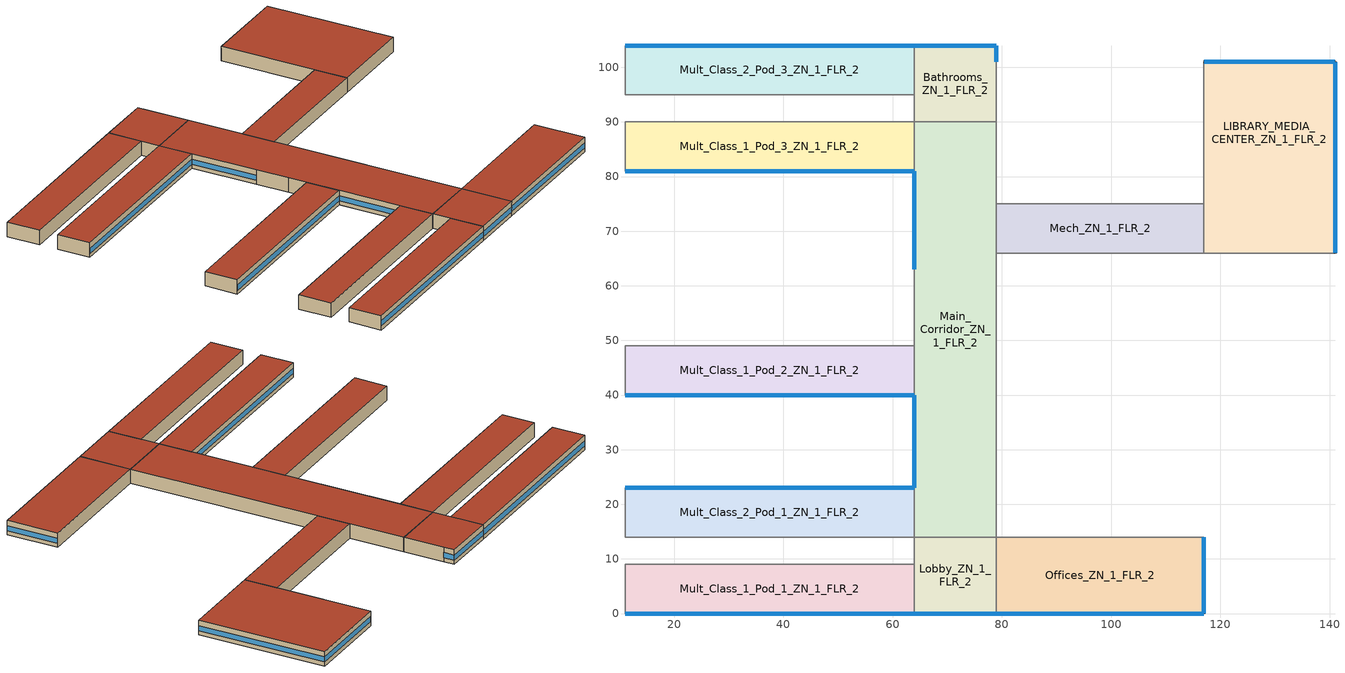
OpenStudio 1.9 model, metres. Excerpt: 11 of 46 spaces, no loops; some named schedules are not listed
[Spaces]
Bathrooms_ZN_1_FLR_2
 floor to Bathrooms_ZN_1_FLR_1: 79,104 79,90 64,90 64,104 z4
 wall outside: 79,101 79,104 64,104 z4:8
 wall to Auditorium_ZN_1_FLR_1: 79,90 79,101 z4:8
 wall to Mult_Class_2_Pod_3_ZN_1_FLR_2: 64,104 64,95 z4:8
 wall to Corridor_Pod_3_ZN_1_FLR_2: 64,95 64,90 z4:8
 wall to Main_Corridor_ZN_1_FLR_2: 64,90 79,90 z4:8
 window: 78.95,104 64.05,104 z5.1:6.51; 79,101.05 79,103.95 z5.1:6.55
 roof outside: 79,90 79,104 64,104 64,90 z8
Offices_ZN_1_FLR_2
 floor to Offices_ZN_1_FLR_1: 117,14 117,0 79,0 79,14 z4
 wall outside: 79,0 117,0 117,14 z4:8
 wall to Lobby_ZN_1_FLR_2: 79,14 79,0 z4:8
 wall to Gym_ZN_1_FLR_1: 117,14 79,14 z4:8
 window: 79.05,0 116.95,0 z5.1:6.5; 117,0.05 117,13.95 z5.1:6.51
 roof outside: 117,0 117,14 79,14 79,0 z8
Mech_ZN_1_FLR_2
 floor to Mech_ZN_1_FLR_1: 117,75 117,66 79,66 79,75 z4
 wall to Gym_ZN_1_FLR_1: 79,66 117,66 z4:8
 wall to Main_Corridor_ZN_1_FLR_2: 79,75 79,66 z4:8
 wall to Auditorium_ZN_1_FLR_1: 117,75 79,75 z4:8
 wall to LIBRARY_MEDIA_CENTER_ZN_1_FLR_2: 117,66 117,75 z4:8
 roof outside: 117,66 117,75 79,75 79,66 z8
LIBRARY_MEDIA_CENTER_ZN_1_FLR_2
 floor to Kitchen_ZN_1_FLR_1: 141,75 141,66 117,66 117,75 z4
 floor to Cafeteria_ZN_1_FLR_1: 141,101 141,75 117,75 117,101 z4
 wall outside: 141,66 141,101 117,101 z4:8
 wall to Auditorium_ZN_1_FLR_1: 117,101 117,75 z4:8
 wall to Aux_Gym_ZN_1_FLR_1: 117,66 141,66 z4:8
 window: 141,66.05 141,100.95 z5.1:6.5; 140.95,101 117.05,101 z5.1:6.51
 roof outside: 141,66 141,101 117,101 117,66 z8
Main_Corridor_ZN_1_FLR_2
 floor to Main_Corridor_ZN_1_FLR_1: 79,90 79,14 64,14 64,90 z4
 wall outside: 64,81 64,63 / 64,40 64,23 z4:8
 wall to Gym_ZN_1_FLR_1: 79,14 79,66 z4:8
 wall to Mult_Class_1_Pod_2_ZN_1_FLR_2: 64,49 64,40 z4:8
 wall to Auditorium_ZN_1_FLR_1: 79,75 79,90 z4:8
 wall to Corridor_Pod_2_ZN_1_FLR_2: 64,54 64,49 z4:8
 wall to Mult_Class_2_Pod_1_ZN_1_FLR_2: 64,23 64,14 z4:8
 wall to Mult_Class_2_Pod_2_ZN_1_FLR_2: 64,63 64,54 z4:8
 wall to Mult_Class_1_Pod_3_ZN_1_FLR_2: 64,90 64,81 z4:8
 wall to Lobby_ZN_1_FLR_2: 64,14 79,14 z4:8
 window: 64,39.95 64,23.05 / 64,80.95 64,63.05 z5.1:6.51
 roof outside: 79,14 79,90 64,90 64,14 z8
Mult_Class_2_Pod_1_ZN_1_FLR_2
 floor to Mult_Class_2_Pod_1_ZN_1_FLR_1: 64,23 64,14 11,14 11,23 z4
 wall outside: 64,23 11,23 z4:8
 wall to Corridor_Pod_1_ZN_1_FLR_2: 11,14 64,14 z4:8
 wall to Corner_Class_2_Pod_1_ZN_1_FLR_2: 11,23 11,14 z4:8
 window: 63.95,23 11.05,23 z5.1:6.5
 roof outside: 64,14 64,23 11,23 11,14 z8
Mult_Class_1_Pod_1_ZN_1_FLR_2
 floor to Mult_Class_1_Pod_1_ZN_1_FLR_1: 64,9 64,0 11,0 11,9 z4
 wall outside: 11,0 64,0 z4:8
 wall to Lobby_ZN_1_FLR_2: 64,0 64,9 z4:8
 wall to Corridor_Pod_1_ZN_1_FLR_2: 64,9 11,9 z4:8
 wall to Corner_Class_1_Pod_1_ZN_1_FLR_2: 11,9 11,0 z4:8
 window: 11.05,0 63.95,0 z5.1:6.5
 roof outside: 64,0 64,9 11,9 11,0 z8
Mult_Class_1_Pod_2_ZN_1_FLR_2
 floor to Mult_Class_1_Pod_2_ZN_1_FLR_1: 64,49 64,40 11,40 11,49 z4
 wall outside: 11,40 64,40 z4:8
 wall to Corner_Class_1_Pod_2_ZN_1_FLR_2: 11,49 11,40 z4:8
 wall to Corridor_Pod_2_ZN_1_FLR_2: 64,49 11,49 z4:8
 window: 11.05,40 63.95,40 z5.1:6.5
 roof outside: 64,40 64,49 11,49 11,40 z8
Mult_Class_1_Pod_3_ZN_1_FLR_2
 floor to Mult_Class_1_Pod_3_ZN_1_FLR_1: 64,90 64,81 11,81 11,90 z4
 wall outside: 11,81 64,81 z4:8
 wall to Corridor_Pod_3_ZN_1_FLR_2: 64,90 11,90 z4:8
 wall to Corner_Class_1_Pod_3_ZN_1_FLR_2: 11,90 11,81 z4:8
 window: 11.05,81 63.95,81 z5.1:6.5
 roof outside: 64,81 64,90 11,90 11,81 z8
Mult_Class_2_Pod_3_ZN_1_FLR_2
 floor to Mult_Class_2_Pod_3_ZN_1_FLR_1: 64,104 64,95 11,95 11,104 z4
 wall outside: 64,104 11,104 z4:8
 wall to Corner_Class_2_Pod_3_ZN_1_FLR_2: 11,104 11,95 z4:8
 wall to Corridor_Pod_3_ZN_1_FLR_2: 11,95 64,95 z4:8
 window: 63.95,104 11.05,104 z5.1:6.5
 roof outside: 64,95 64,104 11,104 11,95 z8
Lobby_ZN_1_FLR_2
 floor to Lobby_ZN_1_FLR_1: 79,14 79,0 64,0 64,14 z4
 wall outside: 64,0 79,0 z4:8
 wall to Corridor_Pod_1_ZN_1_FLR_2: 64,14 64,9 z4:8
 window: 64.05,0 78.95,0 z5.1:6.51
 roof outside: 79,0 79,14 64,14 64,0 z8
[Site]
Chicago Ohare Intl Ap_IL_USA: Latitude {deg}=41.98; Longitude {deg}=-87.92; Time Zone {hr}=-6; Elevation {m}=201; Terrain=City
[Building]
90.1-2010-SecondarySchool-ASHRAE 169-2006-5A created: 2015-10-15 15:46:00 -0600: North Axis {deg}=0; Default Construction Set=90.1-2010 - SecSchl - ASHRAE 169-2006-5A
[ClimateZones]
Climate Zone Institution Name 1=ASHRAE; Climate Zone Document Name 1=ANSI/ASHRAE Standard 169; Climate Zone Document Year 1=2006; Climate Zone Institution Name 2=CEC; Climate Zone Document Name 2=California Climate Zone Descriptions; Climate Zone Document Year 2=1995
[Site:GroundTemperature:BuildingSurface]
20.54, 20.52, 20.55, 20.63, 20.72, 23.01, 23.37, 23.43, 23.44, 21.14, 20.8, 20.64
[Site:WaterMainsTemperature]
Calculation Method=Correlation; Annual Average Outdoor Air Temperature {C}=9.925; Maximum Difference In Monthly Average Outdoor Air Temperatures {deltaC}=28.7
[SizingPeriod:DesignDay] Barometric Pressure {Pa}=98934; Sky Clearness=0; Rain Indicator=0; Snow Indicator=0; Day of Month=21; Daylight Saving Time Indicator=0; Humidity Indicating Type=Wetbulb; Dry-Bulb Temperature Range Modifier Type=DefaultMultipliers
Name | Maximum Dry-Bulb Temperature {C} | Daily Dry-Bulb Temperature Range {deltaC} | Humidity Indicating Conditions at Maximum Dry-Bulb {BasedOnField A3} | Wind Speed {m/s} | Wind Direction {deg} | Month | Day Type | Solar Model Indicator | ASHRAE Taub | ASHRAE Taud
Chicago Ohare Intl Ap Ann Clg .4% Condns DB=>MWB | 33.3 | 10.5 | 23.7 | 5.2 | 230 | 7 | SummerDesignDay | ASHRAETau | 0.455 | 2.05
Chicago Ohare Intl Ap Ann Htg 99.6% Condns DB | -20 | 0 | -20 | 4.9 | 270 | 1 | WinterDesignDay | ASHRAEClearSky
[Material:NoMass] Thermal Absorptance=0.9; Solar Absorptance=0.7
Name | Roughness | Thermal Resistance {m2-K/W} | Visible Absorptance
CP02 CARPET PAD | VeryRough | 0.21648 | 0.8
Typical Insulation R-10.94 | Smooth | 1.92744 | 0.7
Typical Carpet Pad | Smooth | 0.21648 | 0.8
Typical Insulation R-13.45 | Smooth | 2.368 | 0.7
Typical Insulation R-19.72 | Smooth | 3.4722 | 0.7
Typical Insulation R-0.58 | Smooth | 0.101875 | 0.7
Typical Insulation R-1.15 | Smooth | 0.202527 | 0.7
[Material]
Name | Roughness | Thickness {m} | Conductivity {W/m-K} | Density {kg/m3} | Specific Heat {J/kg-K} | Thermal Absorptance | Solar Absorptance | Visible Absorptance
100mm Normalweight concrete floor | MediumSmooth | 0.1016 | 2.31 | 2322 | 832
G01 13mm gypsum board | Smooth | 0.0127 | 0.16 | 800 | 1090 | 0.9 | 0.7 | 0.5
4 in. Normalweight Concrete Floor | MediumRough | 0.1016 | 2.31 | 2322 | 832 | 0.9 | 0.7 | 0.7
25mm Stucco | Smooth | 0.0254 | 0.72 | 1856 | 840 | 0.9 | 0.7 | 0.7
5/8 in. Gypsum Board | MediumSmooth | 0.0159 | 0.16 | 800 | 1090 | 0.9 | 0.7 | 0.7
Roof Membrane | VeryRough | 0.0095 | 0.16 | 1121.29 | 1460 | 0.9 | 0.77 | 0.7
Metal Roof Surface; F08 Metal surface | Smooth | 0.0008 | 45.28 | 7824 | 500 | 0.9 | 0.7 | 0.7
6 in. Normalweight Concrete Floor | MediumRough | 0.1524 | 2.31 | 2322 | 832 | 0.9 | 0.7 | 0.7
8 in. Concrete Block Basement Wall | MediumRough | 0.2032 | 1.326 | 1842 | 912 | 0.9 | 0.7 | 0.7
G05 25mm wood | MediumSmooth | 0.0254 | 0.15 | 608 | 1630 | 0.9 | 0.5 | 0.5
Std Wood 6inch | MediumSmooth | 0.15 | 0.12 | 540 | 1210 | 0.9 | 0.7 | 0.7
[Construction]
Typical Insulated Exterior Mass Floor R-13.51: Typical Insulation R-10.94, 4 in. Normalweight Concrete Floor, Typical Carpet Pad
Typical Insulated Steel Framed Exterior Wall R-15.63: 25mm Stucco, 5/8 in. Gypsum Board, Typical Insulation R-13.45, 5/8 in. Gypsum Board
Typical IEAD Roof R-20.83: Roof Membrane, Typical Insulation R-19.72, Metal Roof Surface
Typical Interior Floor: 100mm Normalweight concrete floor, CP02 CARPET PAD
Typical Interior Wall: G01 13mm gypsum board, G01 13mm gypsum board
Typical Interior Ceiling: CP02 CARPET PAD, 100mm Normalweight concrete floor
Typical Insulated Carpeted 6in Slab Floor: 6 in. Normalweight Concrete Floor, Typical Carpet Pad
Typical Insulated Basement Mass Wall: 8 in. Concrete Block Basement Wall
U 0.48 SHGC 0.40 Dbl Ref-D Clr 6mm/13mm: REF D CLEAR 6MM, AIR 13MM, CLEAR 6MM
Typical Insulated Metal Door R-1.43: F08 Metal surface, Typical Insulation R-0.58
Typical Overhead Door R-2.0: Typical Insulation R-1.15
U 1.17 SHGC 0.49 Sgl Ref-D Clr 6mm: REF D CLEAR 6MM
Typical Interior Window: Clear 3mm
Typical Interior Door; Typical Interior Partition: G05 25mm wood
InteriorFurnishings: Std Wood 6inch
[DefaultConstructionSet]
90.1-2010 - SecSchl - ASHRAE 169-2006-5A: Default Exterior Surface Constructions=Default Surface Constructions 1; Default Interior Surface Constructions=Default Surface Constructions 2; Default Ground Contact Surface Constructions=Default Surface Constructions 3; Default Exterior SubSurface Constructions=Default Sub Surface Constructions 1; Default Interior SubSurface Constructions=Default Sub Surface Constructions 2; Interior Partition Construction=Typical Interior Partition
[DefaultSurfaceConstructions]
Name | Floor Construction | Wall Construction | Roof Ceiling Construction
Default Surface Constructions 1 | Typical Insulated Exterior Mass Floor R-13.51 | Typical Insulated Steel Framed Exterior Wall R-15.63 | Typical IEAD Roof R-20.83
Default Surface Constructions 2 | Typical Interior Floor | Typical Interior Wall | Typical Interior Ceiling
Default Surface Constructions 3 | Typical Insulated Carpeted 6in Slab Floor | Typical Insulated Basement Mass Wall
[DefaultSubSurfaceConstructions]
Name | Fixed Window Construction | Operable Window Construction | Door Construction | Overhead Door Construction | Skylight Construction | Tubular Daylight Dome Construction | Tubular Daylight Diffuser Construction
Default Sub Surface Constructions 1 | U 0.48 SHGC 0.40 Dbl Ref-D Clr 6mm/13mm | U 0.48 SHGC 0.40 Dbl Ref-D Clr 6mm/13mm | Typical Insulated Metal Door R-1.43 | Typical Overhead Door R-2.0 | U 1.17 SHGC 0.49 Sgl Ref-D Clr 6mm | Typical Interior Window | Typical Interior Window
Default Sub Surface Constructions 2 | Typical Interior Window | Typical Interior Window | Typical Interior Door
[WindowMaterial:Glazing] Optical Data Type=SpectralAverage; Infrared Transmittance at Normal Incidence=0; Front Side Infrared Hemispherical Emissivity=0.84; Conductivity {W/m-K}=0.9; Dirt Correction Factor for Solar and Visible Transmittance=1; Solar Diffusing=No
Name | Thickness {m} | Solar Transmittance at Normal Incidence | Front Side Solar Reflectance at Normal Incidence | Back Side Solar Reflectance at Normal Incidence | Visible Transmittance at Normal Incidence | Front Side Visible Reflectance at Normal Incidence | Back Side Visible Reflectance at Normal Incidence | Back Side Infrared Hemispherical Emissivity
REF D CLEAR 6MM | 0.006 | 0.429 | 0.308 | 0.379 | 0.334 | 0.453 | 0.505 | 0.82
CLEAR 6MM | 0.006 | 0.775 | 0.071 | 0.071 | 0.881 | 0.08 | 0.08 | 0.84
Clear 3mm | 0.003 | 0.837 | 0.075 | 0.075 | 0.898 | 0.081 | 0.081 | 0.84
[WindowMaterial:Gas]
AIR 13MM: Gas Type=Air; Thickness {m}=0.0127
[Space] Part of Total Floor Area=Yes
Name | Space Type | Thermal Zone
Bathrooms_ZN_1_FLR_2 | 90.1-2010 - SecSchl - Restroom | Bathrooms_ZN_1_FLR_2 ZN
LIBRARY_MEDIA_CENTER_ZN_1_FLR_2 | 90.1-2010 - SecSchl - Library | LIBRARY_MEDIA_CENTER_ZN_1_FLR_2 ZN
Mult_Class_1_Pod_3_ZN_1_FLR_2 | 90.1-2010 - SecSchl - Classroom | Mult_Class_1_Pod_3_ZN_1_FLR_2 ZN
Offices_ZN_1_FLR_2 | 90.1-2010 - SecSchl - Office | Offices_ZN_1_FLR_2 ZN
Mult_Class_2_Pod_3_ZN_1_FLR_2 | 90.1-2010 - SecSchl - Classroom | Mult_Class_2_Pod_3_ZN_1_FLR_2 ZN
Mech_ZN_1_FLR_2 | 90.1-2010 - SecSchl - Mechanical | Mech_ZN_1_FLR_2 ZN
Mult_Class_2_Pod_1_ZN_1_FLR_2 | 90.1-2010 - SecSchl - Classroom | Mult_Class_2_Pod_1_ZN_1_FLR_2 ZN
Mult_Class_1_Pod_1_ZN_1_FLR_2 | 90.1-2010 - SecSchl - Classroom | Mult_Class_1_Pod_1_ZN_1_FLR_2 ZN
Main_Corridor_ZN_1_FLR_2 | 90.1-2010 - SecSchl - Corridor | Main_Corridor_ZN_1_FLR_2 ZN
Lobby_ZN_1_FLR_2 | 90.1-2010 - SecSchl - Lobby | Lobby_ZN_1_FLR_2 ZN
Mult_Class_1_Pod_2_ZN_1_FLR_2 | 90.1-2010 - SecSchl - Classroom | Mult_Class_1_Pod_2_ZN_1_FLR_2 ZN
[SpaceType] Standards Building Type=SecondarySchool
Name | Default Schedule Set | Design Specification Outdoor Air Object | Standards Space Type
90.1-2010 - SecSchl - Library | 90.1-2010 - SecSchl - Library Schedule Set | 90.1-2010 - SecSchl - Library Ventilation | Library
90.1-2010 - SecSchl - Restroom | 90.1-2010 - SecSchl - Restroom Schedule Set | 90.1-2010 - SecSchl - Restroom Ventilation | Restroom
90.1-2010 - SecSchl - Lobby | 90.1-2010 - SecSchl - Lobby Schedule Set | 90.1-2010 - SecSchl - Lobby Ventilation | Lobby
90.1-2010 - SecSchl - Corridor | 90.1-2010 - SecSchl - Corridor Schedule Set | 90.1-2010 - SecSchl - Corridor Ventilation | Corridor
90.1-2010 - SecSchl - Classroom | 90.1-2010 - SecSchl - Classroom Schedule Set | 90.1-2010 - SecSchl - Classroom Ventilation | Classroom
90.1-2010 - SecSchl - Office | 90.1-2010 - SecSchl - Office Schedule Set | 90.1-2010 - SecSchl - Office Ventilation | Office
90.1-2010 - SecSchl - Mechanical | 90.1-2010 - SecSchl - Mechanical Schedule Set | 90.1-2010 - SecSchl - Mechanical Ventilation | Mechanical
[DefaultScheduleSet] Electric Equipment Schedule=SchoolSecondary BLDG_EQUIP_SCH; Infiltration Schedule=SchoolSecondary INFIL_SCH_PNNL
Name | Number of People Schedule | People Activity Level Schedule | Lighting Schedule
90.1-2010 - SecSchl - Library Schedule Set | SchoolSecondary BLDG_OCC_SCH | SchoolSecondary ACTIVITY_SCH | SchoolSecondary BLDG_LIGHT_LIBRARY_SCH
90.1-2010 - SecSchl - Restroom Schedule Set |  |  | SchoolSecondary BLDG_LIGHT_BATH_SCH
[Lights:Definition]
90.1-2010 - SecSchl - Library Lights Definition: Design Level Calculation Method=Watts/Area; Watts per Space Floor Area {W/m2}=12.7014; Fraction Radiant=0.37; Fraction Visible=0.2; Return Air Fraction=0
[Lights]
Name | Lights Definition | Space or SpaceType
90.1-2010 - SecSchl - Library Lights | 90.1-2010 - SecSchl - Library Lights Definition | 90.1-2010 - SecSchl - Library
90.1-2010 - SecSchl - Restroom Lights | 90.1-2010 - SecSchl - Restroom Lights Definition | 90.1-2010 - SecSchl - Restroom
[DesignSpecification:OutdoorAir] Outdoor Air Method=Sum
Name | Outdoor Air Flow per Person {m3/s-person} | Outdoor Air Flow per Floor Area {m3/s-m2}
90.1-2010 - SecSchl - Library Ventilation | 0.00471947 | 0.0006096
90.1-2010 - SecSchl - Restroom Ventilation |  | 0.0003048
[People:Definition]
90.1-2010 - SecSchl - Library People Definition: Number of People Calculation Method=People/Area; People per Space Floor Area {person/m2}=0.107639; Fraction Radiant=0.3
[People]
90.1-2010 - SecSchl - Library People: People Definition=90.1-2010 - SecSchl - Library People Definition; Space or SpaceType=90.1-2010 - SecSchl - Library
[SpaceInfiltration:DesignFlowRate] Design Flow Rate Calculation Method=Flow/ExteriorArea; Flow per Exterior Surface Area {m3/s-m2}=0.000226568; Constant Term Coefficient=0; Temperature Term Coefficient=0; Velocity Term Coefficient=0.224; Velocity Squared Term Coefficient=0
Name | Space or SpaceType
90.1-2010 - SecSchl - Library Infiltration | 90.1-2010 - SecSchl - Library
90.1-2010 - SecSchl - Restroom Infiltration | 90.1-2010 - SecSchl - Restroom
[ElectricEquipment:Definition]
90.1-2010 - SecSchl - Library Electric Equipment Definition: Design Level Calculation Method=Watts/Area; Watts per Space Floor Area {W/m2}=10.0104; Fraction Latent=0; Fraction Radiant=0.5; Fraction Lost=0
[ElectricEquipment]
Name | Electric Equipment Definition | Space or SpaceType
90.1-2010 - SecSchl - Library Electric Equipment | 90.1-2010 - SecSchl - Library Electric Equipment Definition | 90.1-2010 - SecSchl - Library
90.1-2010 - SecSchl - Restroom Electric Equipment | 90.1-2010 - SecSchl - Restroom Electric Equipment Definition | 90.1-2010 - SecSchl - Restroom
[ThermostatSetpoint:DualSetpoint]
Name | Heating Setpoint Temperature Schedule | Cooling Setpoint Temperature Schedule
90.1-2010 - SecSchl - Library Thermostat; 90.1-2010 - SecSchl - Lobby Thermostat; 90.1-2010 - SecSchl - Corridor Thermostat; 90.1-2010 - SecSchl - Classroom Thermostat; 90.1-2010 - SecSchl - Office Thermostat | SchoolSecondary HTGSETP_SCH_YES_OPTIMUM | SchoolSecondary CLGSETP_SCH_NO_SETBACK
90.1-2010 - SecSchl - Restroom Thermostat; 90.1-2010 - SecSchl - Mechanical Thermostat | SchoolSecondary HTGSETP_SCH_Setback | SchoolSecondary CLGSETP_SCH_Setback
[InternalMass:Definition]
Internal Mass Definition 1: Construction=InteriorFurnishings; Design Level Calculation Method=SurfaceArea/Area; Surface Area per Space Floor Area=2
[InternalMass] Internal Mass Definition=Internal Mass Definition 1
Name | Space or SpaceType
Mult_Class_1_Pod_1_ZN_1_FLR_2 Mass | Mult_Class_1_Pod_1_ZN_1_FLR_2
Mult_Class_2_Pod_1_ZN_1_FLR_2 Mass | Mult_Class_2_Pod_1_ZN_1_FLR_2
Mult_Class_1_Pod_2_ZN_1_FLR_2 Mass | Mult_Class_1_Pod_2_ZN_1_FLR_2
Mult_Class_1_Pod_3_ZN_1_FLR_2 Mass | Mult_Class_1_Pod_3_ZN_1_FLR_2
Mult_Class_2_Pod_3_ZN_1_FLR_2 Mass | Mult_Class_2_Pod_3_ZN_1_FLR_2
Main_Corridor_ZN_1_FLR_2 Mass | Main_Corridor_ZN_1_FLR_2
Lobby_ZN_1_FLR_2 Mass | Lobby_ZN_1_FLR_2
Bathrooms_ZN_1_FLR_2 Mass; Bathrooms_ZN_1_FLR_2 Mass 1 | Bathrooms_ZN_1_FLR_2
Offices_ZN_1_FLR_2 Mass | Offices_ZN_1_FLR_2
LIBRARY_MEDIA_CENTER_ZN_1_FLR_2 Mass | LIBRARY_MEDIA_CENTER_ZN_1_FLR_2
Mech_ZN_1_FLR_2 Mass | Mech_ZN_1_FLR_2
[ThermalZone] Use Ideal Air Loads=No
Name | Primary Daylighting Control | Fraction of Zone Controlled by Primary Daylighting Control | Thermostat | Secondary Daylighting Control | Fraction of Zone Controlled by Secondary Daylighting Control
Lobby_ZN_1_FLR_2 ZN | Lobby_ZN_1_FLR_2 Daylt Sensor 1 | 0.179241 | 90.1-2010 - SecSchl - Lobby Thermostat
Main_Corridor_ZN_1_FLR_2 ZN | Main_Corridor_ZN_1_FLR_2 Daylt Sensor 1 | 0.0409629 | 90.1-2010 - SecSchl - Corridor Thermostat | Main_Corridor_ZN_1_FLR_2 Daylt Sensor 2 | 0.0409629
Mult_Class_2_Pod_1_ZN_1_FLR_2 ZN | Mult_Class_2_Pod_1_ZN_1_FLR_2 Daylt Sensor 1 | 0.278073 | 90.1-2010 - SecSchl - Classroom Thermostat
Mech_ZN_1_FLR_2 ZN |  |  | 90.1-2010 - SecSchl - Mechanical Thermostat
Offices_ZN_1_FLR_2 ZN | Offices_ZN_1_FLR_2 Daylt Sensor 1 | 0.116539 | 90.1-2010 - SecSchl - Office Thermostat | Offices_ZN_1_FLR_2 Daylt Sensor 2 | 0.116539
Mult_Class_1_Pod_1_ZN_1_FLR_2 ZN | Mult_Class_1_Pod_1_ZN_1_FLR_2 Daylt Sensor 1 | 0.278073 | 90.1-2010 - SecSchl - Classroom Thermostat
Mult_Class_2_Pod_3_ZN_1_FLR_2 ZN | Mult_Class_2_Pod_3_ZN_1_FLR_2 Daylt Sensor 1 | 0.278073 | 90.1-2010 - SecSchl - Classroom Thermostat
Bathrooms_ZN_1_FLR_2 ZN | Bathrooms_ZN_1_FLR_2 Daylt Sensor 1 | 0.0959927 | 90.1-2010 - SecSchl - Restroom Thermostat | Bathrooms_ZN_1_FLR_2 Daylt Sensor 2 | 0.0959927
LIBRARY_MEDIA_CENTER_ZN_1_FLR_2 ZN | LIBRARY_MEDIA_CENTER_ZN_1_FLR_2 Daylt Sensor 1 | 0.08423 | 90.1-2010 - SecSchl - Library Thermostat | LIBRARY_MEDIA_CENTER_ZN_1_FLR_2 Daylt Sensor 2 | 0.08423
Mult_Class_1_Pod_2_ZN_1_FLR_2 ZN | Mult_Class_1_Pod_2_ZN_1_FLR_2 Daylt Sensor 1 | 0.278073 | 90.1-2010 - SecSchl - Classroom Thermostat
Mult_Class_1_Pod_3_ZN_1_FLR_2 ZN | Mult_Class_1_Pod_3_ZN_1_FLR_2 Daylt Sensor 1 | 0.278073 | 90.1-2010 - SecSchl - Classroom Thermostat
[Exterior:Lights:Definition]
Name | Design Level {W}
Occ Sensing Exterior Lights Def | 8427.85
NonDimming Exterior Lights Def | 353.47
[Exterior:Lights] Control Option=AstronomicalClock
Name | Exterior Lights Definition | Schedule
Occ Sensing Exterior Lights Def | Occ Sensing Exterior Lights Def | SchoolSecondary Exterior_lighting_schedule_b
NonDimming Exterior Lights Def | NonDimming Exterior Lights Def | SchoolSecondary Exterior_lighting_schedule_a
[Daylighting:Control] Position Z-Coordinate {m}=0.9144; Illuminance Setpoint {lux}=300; Lighting Control Type=Stepped; Number of Stepped Control Steps=3
Name | Space | Position X-Coordinate {m} | Position Y-Coordinate {m}
Bathrooms_ZN_1_FLR_2 Daylt Sensor 1 | Bathrooms_ZN_1_FLR_2 | 12.4517 | 12.5
Bathrooms_ZN_1_FLR_2 Daylt Sensor 2 | Bathrooms_ZN_1_FLR_2 | 7.5 | 11.49062
LIBRARY_MEDIA_CENTER_ZN_1_FLR_2 Daylt Sensor 1 | LIBRARY_MEDIA_CENTER_ZN_1_FLR_2 | 21.496 | 17.5
LIBRARY_MEDIA_CENTER_ZN_1_FLR_2 Daylt Sensor 2 | LIBRARY_MEDIA_CENTER_ZN_1_FLR_2 | 12 | 32.4942
Lobby_ZN_1_FLR_2 Daylt Sensor 1 | Lobby_ZN_1_FLR_2 | 7.5 | 2.50938
Main_Corridor_ZN_1_FLR_2 Daylt Sensor 1 | Main_Corridor_ZN_1_FLR_2 | 2.508295 | 17.5
Main_Corridor_ZN_1_FLR_2 Daylt Sensor 2 | Main_Corridor_ZN_1_FLR_2 | 2.507805 | 58
Mult_Class_1_Pod_1_ZN_1_FLR_2 Daylt Sensor 1 | Mult_Class_1_Pod_1_ZN_1_FLR_2 | 26.5 | 2.50266
Mult_Class_1_Pod_2_ZN_1_FLR_2 Daylt Sensor 1 | Mult_Class_1_Pod_2_ZN_1_FLR_2 | 26.5 | 2.50266
Mult_Class_1_Pod_3_ZN_1_FLR_2 Daylt Sensor 1 | Mult_Class_1_Pod_3_ZN_1_FLR_2 | 26.5 | 2.50266
Mult_Class_2_Pod_1_ZN_1_FLR_2 Daylt Sensor 1 | Mult_Class_2_Pod_1_ZN_1_FLR_2 | 26.5 | 6.49734
Mult_Class_2_Pod_3_ZN_1_FLR_2 Daylt Sensor 1 | Mult_Class_2_Pod_3_ZN_1_FLR_2 | 26.5 | 6.49734
Offices_ZN_1_FLR_2 Daylt Sensor 1 | Offices_ZN_1_FLR_2 | 19 | 2.50371
Offices_ZN_1_FLR_2 Daylt Sensor 2 | Offices_ZN_1_FLR_2 | 35.48992 | 7
